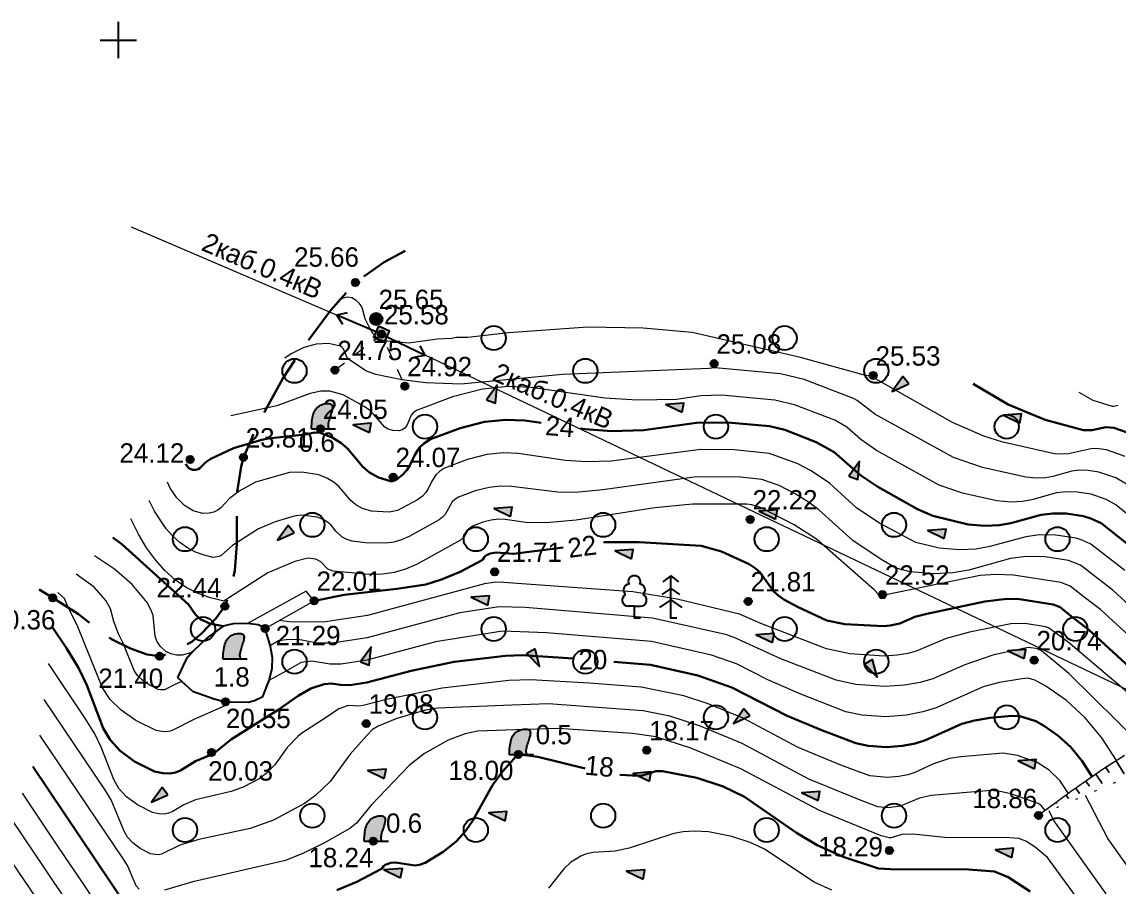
# Model space of a CAD drawing. Header units: feet. Extents: x 4395049 to 4395355, y 4911947 to 4912105.
# Drawn here: x 4395096.02 to 4395141.24, y 4912065.1 to 4912100.75 of the extents above; entities that cross this region are included whole.
import ezdxf
from ezdxf.enums import TextEntityAlignment as Align

# ---------------------------------------------------------------- set-up
doc = ezdxf.new("R2010")
doc.units = ezdxf.units.FT
doc.header["$MEASUREMENT"] = 0
for name, pattern in [('500_84_2_1', [1, 1, 0]), ('g5_01x1', [1, 0.5, -0.5]), ('g5_05x2', [3.5, 2.5, -1]), ('g5_366', [0.85, 0.1, -0.75])]:
    doc.linetypes.add(name, pattern=pattern)
doc.layers.get('0').update_dxf_attribs({"color": 10, "linetype": 'CONTINUOUS', "lineweight": 0})
for name, color, linetype in [('02_Сетка', 7, 'CONTINUOUS'), ('06_Инженерно-технические сооружения', 7, 'CONTINUOUS'), ('07_Объекты электропередачи', 7, 'CONTINUOUS'), ('10_Границы покрытий и угодий', 7, 'CONTINUOUS'), ('12_Рельеф', 7, 'CONTINUOUS'), ('13_Растительность', 7, 'CONTINUOUS'), ('19_Горизонтали', 7, 'CONTINUOUS'), ('61_Отметки высоты поверхности', 7, 'CONTINUOUS')]:
    doc.layers.add(name, color=color, linetype=linetype)
doc.styles.add('LIKE11', font='bm431.shx')
doc.styles.add('LIKE17', font='d431.shx')
doc.styles.add('LIKE36', font='pragmai.shx')
doc.linetypes.add('g5_280_1', pattern='A,0.001,[21,GUGK_2005.shx,S=1,R=180,X=0,Y=0],2', length=2.001)

# ---------------------------------------------------------------- blocks, each defined once
blk = doc.blocks.new('g5_346')
blk.add_hatch(color=0).paths.add_polyline_path([(-0.375, 0), (-0.369, 0.104), (-0.361, 0.21), (-0.353, 0.299), (-0.341, 0.389), (-0.328, 0.465), (-0.313, 0.536), (-0.295, 0.599), (-0.276, 0.655), (-0.253, 0.71), (-0.224, 0.764), (-0.188, 0.818), (-0.144, 0.87), (-0.104, 0.907), (-0.06, 0.94), (-0.01, 0.971), (0.039, 0.993), (0.092, 1.013), (0.153, 1.029), (0.218, 1.041), (0.265, 1.046), (0.312, 1.046), (0.366, 1.041), (0.408, 1.029), (0.443, 1.011), (0.469, 0.986), (0.478, 0.971), (0.49, 0.941), (0.495, 0.904), (0.496, 0.872), (0.492, 0.833), (0.482, 0.774), (0.466, 0.712), (0.449, 0.654), (0.432, 0.601), (0.417, 0.553), (0.396, 0.489), (0.372, 0.417), (0.356, 0.362), (0.343, 0.318), (0.331, 0.269), (0.321, 0.221), (0.316, 0.188), (0.313, 0.153), (0.312, 0.121), (0.314, 0.093), (0.32, 0.067), (0.328, 0.047), (0.338, 0.029), (0.352, 0.015), (0.368, 0.004), (0.375, 0)])
at = {"color": 0}
for points in [[(-0.375, 0), (-0.369, 0.104), (-0.361, 0.21), (-0.353, 0.299), (-0.341, 0.389), (-0.328, 0.465), (-0.313, 0.536), (-0.295, 0.599), (-0.276, 0.655), (-0.253, 0.71), (-0.224, 0.764), (-0.188, 0.818), (-0.144, 0.87), (-0.104, 0.907), (-0.06, 0.94), (-0.01, 0.971), (0.039, 0.993), (0.092, 1.013), (0.153, 1.029), (0.218, 1.041), (0.265, 1.046), (0.312, 1.046), (0.366, 1.041), (0.408, 1.029), (0.443, 1.011), (0.469, 0.986), (0.478, 0.971), (0.49, 0.941), (0.495, 0.904), (0.496, 0.872), (0.492, 0.833), (0.482, 0.774), (0.466, 0.712), (0.449, 0.654), (0.432, 0.601), (0.417, 0.553), (0.396, 0.489), (0.372, 0.417), (0.356, 0.362), (0.343, 0.318), (0.331, 0.269), (0.321, 0.221), (0.316, 0.188), (0.313, 0.153), (0.312, 0.121), (0.314, 0.093), (0.32, 0.067), (0.328, 0.047), (0.338, 0.029), (0.352, 0.015), (0.368, 0.004), (0.375, 0)], [(-0.375, 0), (0.375, 0)], [(0.375, 0), (0.625, 0)]]:
    blk.add_lwpolyline(points, dxfattribs=at)
blk = doc.blocks.new('g5_115_1')
at = {"color": 0}
for points in [[(0, 0), (2, 0)], [(1.647, -0.252), (2, 0), (1.647, 0.252)]]:
    blk.add_lwpolyline(points, dxfattribs=at)
blk = doc.blocks.new('g5_106_2')
h = blk.add_hatch(color=255)
edge = h.paths.add_edge_path()
edge.add_arc((0, 0), 0.113, 0, 360)
at = {"color": 0}
blk.add_circle((0, 0), 0.15, dxfattribs=at)
blk = doc.blocks.new('g5_107_1a')
h = blk.add_hatch(color=0)
edge = h.paths.add_edge_path()
edge.add_arc((0, 0), 0.25, 0, 360)
at = {"color": 0}
blk.add_circle((0, 0), 0.25, dxfattribs=at)
blk = doc.blocks.new('g5_107_1b')
blk.add_hatch(color=0).paths.add_polyline_path([(-0.25, 0.25), (-0.25, -0.25), (0.25, -0.25), (0.25, 0.25)])
at = {"color": 0}
blk.add_lwpolyline([(-0.25, 0.25), (-0.25, -0.25), (0.25, -0.25), (0.25, 0.25)], close=True, dxfattribs=at)
blk = doc.blocks.new('g5_368')
at = {"color": 92}
blk.add_circle((0, 0), 0.5, dxfattribs=at)
blk = doc.blocks.new('g5_348a')
blk.add_hatch(color=0).paths.add_polyline_path([(0.75, 0), (0.649, 0.375), (0, 0)])
at = {"color": 0}
blk.add_lwpolyline([(0.75, 0), (0.649, 0.375), (0, 0)], close=True, dxfattribs=at)
blk = doc.blocks.new('g5_330')
blk.add_hatch(color=0).paths.add_polyline_path([(-0.15, 0, 1), (0.15, 0, 1)])
at = {"color": 0}
blk.add_circle((0, 0), 0.15, dxfattribs=at)
blk = doc.blocks.new('g5_012')
at = {"color": 92}
for points in [[(0, -1.5), (0, 1.5)], [(-1.5, 0), (1.5, 0)]]:
    blk.add_lwpolyline(points, dxfattribs=at)
blk = doc.blocks.new('g5_367_3a')
at = {"color": 92}
for points in [[(0.75, 1.75), (0.426, 1.503)], [(0.75, 1.75), (1.074, 1.503)], [(1, 0), (0.75, 0), (0.75, 1.75)], [(0.75, 1.221), (0.385, 0.973)], [(0.75, 1.221), (1.115, 0.973)], [(-0.75, 0.497), (-1.007, 0.497)], [(-0.75, 0.497), (-0.493, 0.497)], [(-0.5, 0), (-0.75, 0), (-0.75, 0.497)], [(0.75, 0.751), (0.285, 0.443)], [(0.75, 0.751), (1.215, 0.443)]]:
    blk.add_lwpolyline(points, dxfattribs=at)
for centre, start, end in [((-0.947, 1.158), 97.9406, 227.8197), ((-0.75, 1.5), 90, 202.242), ((-0.75, 1.5), 337.758, 90), ((-0.553, 1.158), 312.1803, 82.0594), ((-1.007, 0.747), 115.6346, 270), ((-0.493, 0.747), 270, 64.3654)]:
    blk.add_arc(centre, 0.25, start, end, dxfattribs=at)

msp = doc.modelspace()

# ---------------------------------------------------------------- linework, layer by layer
at = {"layer": '06_Инженерно-технические сооружения', "color": 7, "linetype": 'Continuous', "lineweight": 20, "flags": 128}
msp.add_lwpolyline([(4395108.076, 4912076.87), (4395107.742, 4912077.265), (4395105.32, 4912075.929)], dxfattribs=at)
at = {"layer": '06_Инженерно-технические сооружения', "color": 7, "linetype": 'g5_280_1', "lineweight": 20, "flags": 128}
msp.add_lwpolyline([(4395106.054, 4912075.721), (4395108.076, 4912076.87)], dxfattribs=at)
at = {"layer": '07_Объекты электропередачи', "color": 9, "linetype": 'Continuous', "lineweight": 20, "flags": 128}
msp.add_lwpolyline([(4395100.521, 4912092.298), (4395110.854, 4912087.864), (4395173.279, 4912058.112), (4395201.484, 4912040.953), (4395242.36, 4912021.946)], dxfattribs=at)
at = {"layer": '07_Объекты электропередачи', "color": 7, "linetype": 'g5_01x1', "lineweight": 20, "flags": 128}
msp.add_lwpolyline([(4395108.934, 4912086.387), (4395110.854, 4912087.864), (4395111.814, 4912085.722)], dxfattribs=at)
at = {"layer": '10_Границы покрытий и угодий', "color": 7, "linetype": 'g5_05x2', "lineweight": 30, "flags": 128}
msp.add_lwpolyline([(4395096.728, 4912077.337), (4395097.287, 4912076.991), (4395098.349, 4912076.31), (4395099.711, 4912075.281), (4395100.504, 4912074.897), (4395101.182, 4912074.657), (4395101.7, 4912074.578), (4395102.045, 4912074.675), (4395102.488, 4912074.89), (4395103.023, 4912075.181), (4395103.433, 4912075.521), (4395104.025, 4912076.136), (4395104.393, 4912076.642), (4395104.614, 4912077.25), (4395104.798, 4912078.112), (4395104.889, 4912079.199), (4395104.881, 4912081.273), (4395105.059, 4912082.414), (4395105.154, 4912082.783), (4395105.774, 4912084.2), (4395106.787, 4912086.045), (4395107.497, 4912087.149), (4395108.75, 4912088.841), (4395109.777, 4912089.999), (4395110.97, 4912090.842), (4395111.835, 4912091.308)], dxfattribs=at)
at = {"layer": '12_Рельеф', "color": 250, "linetype": 'Continuous'}
msp.add_lwpolyline([(4395102.441, 4912073.702), (4395103.051, 4912073.135), (4395103.955, 4912072.822), (4395104.418, 4912072.705), (4395105.346, 4912072.685), (4395105.612, 4912072.757), (4395105.961, 4912072.921), (4395106.214, 4912073.582), (4395106.344, 4912074.083), (4395106.356, 4912074.532), (4395106.257, 4912075.041), (4395106.054, 4912075.721), (4395105.894, 4912075.821), (4395105.769, 4912075.871), (4395105.32, 4912075.929), (4395104.739, 4912075.916), (4395104.325, 4912075.816), (4395103.663, 4912075.344), (4395103.067, 4912074.781), (4395102.794, 4912074.466)], close=True, dxfattribs=at)
at = {"layer": '12_Рельеф', "color": 7, "linetype": '500_84_2_1', "lineweight": 20, "ltscale": 0.5, "flags": 128}
msp.add_lwpolyline([(4395150.631, 4912073.089), (4395148.882, 4912072.887), (4395148.122, 4912072.784), (4395147.415, 4912072.673), (4395146.759, 4912072.552), (4395146.15, 4912072.422), (4395145.587, 4912072.281), (4395145.065, 4912072.132), (4395144.583, 4912071.975), (4395144.137, 4912071.812), (4395143.725, 4912071.643), (4395143.343, 4912071.473), (4395142.638, 4912071.126), (4395142.032, 4912070.794), (4395141.509, 4912070.484), (4395140.607, 4912069.907), (4395139.279, 4912068.98), (4395137.966, 4912068.014)], dxfattribs=at)
at = {"layer": '12_Рельеф', "color": 7, "linetype": 'g5_366', "lineweight": 20, "flags": 128}
msp.add_lwpolyline([(4395150.631, 4912073.089), (4395144.836, 4912070.957), (4395137.966, 4912068.014)], dxfattribs=at)
at = {"layer": '12_Рельеф', "color": 7, "linetype": 'Continuous', "lineweight": 20, "ltscale": 0.5, "flags": 128}
msp.add_lwpolyline([(4395141.509, 4912070.484), (4395141.161, 4912070.261), (4395141.501, 4912069.729), (4395141.161, 4912070.261), (4395140.739, 4912069.992), (4395140.874, 4912069.781), (4395140.739, 4912069.992), (4395140.607, 4912069.907), (4395140.326, 4912069.711), (4395140.589, 4912069.334), (4395140.326, 4912069.711), (4395139.916, 4912069.425), (4395140.059, 4912069.22), (4395139.916, 4912069.425), (4395139.506, 4912069.139), (4395139.657, 4912068.922), (4395139.506, 4912069.139), (4395139.279, 4912068.98), (4395139.099, 4912068.848), (4395139.195, 4912068.717), (4395139.099, 4912068.848), (4395138.696, 4912068.551), (4395138.727, 4912068.51), (4395138.696, 4912068.551), (4395138.294, 4912068.255), (4395138.294, 4912068.255), (4395138.294, 4912068.255), (4395137.966, 4912068.014)], dxfattribs=at)
at = {"layer": '19_Горизонтали', "color": 32, "linetype": 'Continuous', "lineweight": 20, "flags": 128}
for points, elevation in [([(4395141.543, 4912082.817), (4395140.76, 4912083.092), (4395140.446, 4912083.14), (4395140.191, 4912083.145), (4395139.202, 4912082.924), (4395138.943, 4912082.912), (4395138.625, 4912082.937), (4395136.485, 4912083.417), (4395135.707, 4912083.657), (4395134.418, 4912084.217), (4395131.145, 4912086.075), (4395131.098, 4912086.109), (4395130.724, 4912086.192), (4395128.143, 4912086.901), (4395123.674, 4912087.932), (4395121.647, 4912088.12), (4395119.364, 4912088.153), (4395116.087, 4912087.918), (4395114.412, 4912087.737), (4395113.948, 4912087.733), (4395113.739, 4912087.694), (4395113.156, 4912087.661), (4395111.975, 4912087.499), (4395110.976, 4912087.591), (4395110.764, 4912087.644), (4395110.657, 4912087.713), (4395110.497, 4912087.89), (4395110.358, 4912088.146), (4395110.184, 4912088.503), (4395110.066, 4912088.918), (4395110.012, 4912089.035), (4395109.93, 4912089.148), (4395109.807, 4912089.257), (4395109.63, 4912089.368), (4395109.449, 4912089.396), (4395109.265, 4912089.356), (4395109.077, 4912089.25)], 25.5), ([(4395141.598, 4912081.677), (4395141.148, 4912081.934), (4395140.447, 4912082.18), (4395140.004, 4912082.248), (4395139.643, 4912082.254), (4395139.342, 4912082.216), (4395138.552, 4912081.997), (4395138.248, 4912081.943), (4395137.883, 4912081.926), (4395137.435, 4912081.962), (4395135.653, 4912082.361), (4395134.449, 4912082.779), (4395131.209, 4912084.573), (4395130.474, 4912085.137), (4395130.33, 4912085.211), (4395128.298, 4912085.994), (4395127.311, 4912086.228), (4395124.614, 4912086.476), (4395124.361, 4912086.453), (4395118.327, 4912086.197), (4395114.138, 4912085.802), (4395112.679, 4912085.863), (4395111.696, 4912085.986), (4395110.619, 4912086.198), (4395110.236, 4912086.348), (4395109.502, 4912086.824), (4395109.403, 4912086.967), (4395109.289, 4912087.26), (4395109.222, 4912087.333), (4395109.163, 4912087.369), (4395108.665, 4912087.478), (4395108.158, 4912087.462), (4395107.645, 4912087.321), (4395107.124, 4912087.056), (4395106.86, 4912086.877)], 25), ([(4395142.199, 4912079.977), (4395141.15, 4912080.824), (4395140.752, 4912081.051), (4395140.134, 4912081.269), (4395139.561, 4912081.356), (4395139.096, 4912081.364), (4395138.706, 4912081.315), (4395137.687, 4912081.031), (4395137.294, 4912080.962), (4395136.823, 4912080.94), (4395136.244, 4912080.987), (4395134.821, 4912081.305), (4395133.86, 4912081.639), (4395131.272, 4912083.072), (4395130.634, 4912083.528), (4395130.057, 4912084.034), (4395129.562, 4912084.314), (4395127.896, 4912084.955), (4395127.086, 4912085.147), (4395124.875, 4912085.351), (4395124.024, 4912085.317), (4395123.018, 4912085.178), (4395121.402, 4912085.141), (4395120.074, 4912085.225), (4395117.033, 4912085.672), (4395116.077, 4912085.708), (4395115.021, 4912085.597), (4395113.786, 4912085.287), (4395112.297, 4912084.724), (4395112.162, 4912084.629), (4395112.073, 4912084.524), (4395111.897, 4912084.093), (4395111.832, 4912084.003), (4395111.73, 4912083.93), (4395111.579, 4912083.876), (4395111.324, 4912083.889), (4395111.132, 4912083.942), (4395110.987, 4912084.027), (4395110.53, 4912084.571), (4395110.364, 4912084.726), (4395110.144, 4912084.877), (4395109.278, 4912085.371), (4395108.718, 4912085.515), (4395108.348, 4912085.523), (4395107.915, 4912085.416), (4395106.54, 4912084.91), (4395104.643, 4912084.505)], 24.5), ([(4395141.247, 4912084.92), (4395141.064, 4912084.884), (4395141.007, 4912084.888), (4395140.222, 4912085.135), (4395139.633, 4912085.465)], 26.5), ([(4395141.518, 4912078.117), (4395141.023, 4912078.497), (4395140.12, 4912079.205), (4395139.762, 4912079.365), (4395139.508, 4912079.445), (4395138.677, 4912079.572), (4395138.001, 4912079.584), (4395137.436, 4912079.512), (4395135.956, 4912079.101), (4395135.386, 4912079), (4395134.703, 4912078.968), (4395133.862, 4912079.036), (4395132.901, 4912079.273), (4395131.399, 4912080.069), (4395130.463, 4912080.696), (4395129.336, 4912081.716), (4395128.578, 4912082.232), (4395128.027, 4912082.518), (4395126.862, 4912082.941), (4395125.398, 4912083.1), (4395124.026, 4912083.107), (4395120.332, 4912082.628), (4395119.295, 4912082.604), (4395118.443, 4912082.658), (4395116.492, 4912082.945), (4395115.878, 4912082.968), (4395115.2, 4912082.897), (4395114.408, 4912082.698), (4395113.452, 4912082.337), (4395113.24, 4912082.199), (4395113.092, 4912082.06), (4395112.916, 4912081.779), (4395112.782, 4912081.489), (4395112.686, 4912081.34), (4395112.546, 4912081.187), (4395112.345, 4912081.03), (4395111.518, 4912080.593), (4395111.174, 4912080.519), (4395110.435, 4912080.564), (4395110.065, 4912080.682), (4395109.79, 4912080.831), (4395109.583, 4912081.002), (4395109.104, 4912081.572), (4395108.901, 4912081.754), (4395108.63, 4912081.918), (4395108.265, 4912082.058), (4395107.563, 4912082.17), (4395107.063, 4912082.166), (4395105.658, 4912081.762), (4395104.981, 4912081.389), (4395104.588, 4912081.092), (4395104.222, 4912080.702), (4395104.096, 4912080.604), (4395103.942, 4912080.528), (4395103.744, 4912080.48), (4395103.486, 4912080.464), (4395103.081, 4912080.584), (4395102.721, 4912080.8), (4395102.408, 4912081.112), (4395102.14, 4912081.52), (4395102.023, 4912081.759)], 23.5), ([(4395143.163, 4912075.34), (4395141.026, 4912077.303), (4395140.435, 4912077.757), (4395139.696, 4912078.337), (4395139.194, 4912078.533), (4395138.234, 4912078.679), (4395137.454, 4912078.694), (4395136.801, 4912078.611), (4395135.091, 4912078.135), (4395134.432, 4912078.019), (4395133.643, 4912077.982), (4395132.671, 4912078.06), (4395132.092, 4912078.219), (4395131.463, 4912078.567), (4395130.296, 4912079.349), (4395128.891, 4912080.62), (4395128.476, 4912080.933), (4395127.946, 4912081.263), (4395127.259, 4912081.62), (4395126.55, 4912081.877), (4395125.66, 4912081.974), (4395123.853, 4912081.984), (4395119.988, 4912081.442), (4395118.989, 4912081.353), (4395118.242, 4912081.336), (4395116.221, 4912081.582), (4395115.779, 4912081.598), (4395115.29, 4912081.547), (4395114.719, 4912081.404), (4395114.03, 4912081.143), (4395113.877, 4912081.044), (4395113.771, 4912080.944), (4395113.477, 4912080.424), (4395113.377, 4912080.314), (4395113.232, 4912080.201), (4395111.995, 4912079.514), (4395111.678, 4912079.38), (4395111.365, 4912079.29), (4395111.031, 4912079.241), (4395110.196, 4912079.261), (4395109.644, 4912079.325), (4395109.398, 4912079.404), (4395109.215, 4912079.503), (4395108.968, 4912079.74), (4395108.759, 4912079.995), (4395108.624, 4912080.116), (4395108.444, 4912080.226), (4395108.202, 4912080.318), (4395107.558, 4912080.4), (4395107.254, 4912080.363), (4395106.468, 4912080.122), (4395105.781, 4912079.837), (4395104.703, 4912079.149), (4395104.236, 4912078.734), (4395104.155, 4912078.694), (4395103.914, 4912078.66), (4395103.538, 4912078.747), (4395103.182, 4912078.878), (4395102.847, 4912079.051), (4395102.532, 4912079.268), (4395102.238, 4912079.528), (4395101.965, 4912079.831), (4395101.481, 4912080.568), (4395101.27, 4912081.001)], 23), ([(4395143.018, 4912074.208), (4395140.534, 4912076.49), (4395139.847, 4912077.017), (4395139.272, 4912077.468), (4395138.881, 4912077.621), (4395136.934, 4912077.926), (4395136.202, 4912077.95), (4395135.556, 4912077.905), (4395131.589, 4912077.093), (4395131.525, 4912077.075), (4395131.379, 4912077.114), (4395131.184, 4912077.314), (4395128.797, 4912079.404), (4395127.884, 4912080.004), (4395126.491, 4912080.722), (4395126.139, 4912080.831), (4395125.921, 4912080.848), (4395123.681, 4912080.861), (4395122.127, 4912080.701), (4395118.885, 4912080.188), (4395117.646, 4912080.078), (4395116.812, 4912080.092), (4395115.95, 4912080.218), (4395115.679, 4912080.229), (4395115.38, 4912080.197), (4395115.03, 4912080.109), (4395114.608, 4912079.95), (4395114.449, 4912079.828), (4395114.269, 4912079.509), (4395114.119, 4912079.373), (4395112.304, 4912078.364), (4395111.838, 4912078.167), (4395111.379, 4912078.035), (4395110.889, 4912077.963), (4395110.33, 4912077.951), (4395108.853, 4912078.087), (4395108.64, 4912078.175), (4395108.347, 4912078.479), (4395108.138, 4912078.579), (4395107.819, 4912078.62), (4395107.279, 4912078.482), (4395106.167, 4912078.021), (4395104.426, 4912076.908), (4395104.368, 4912076.86), (4395104.342, 4912076.857), (4395103.797, 4912076.983), (4395103.283, 4912077.171), (4395102.798, 4912077.422), (4395102.343, 4912077.736), (4395101.918, 4912078.112), (4395101.523, 4912078.551), (4395101.157, 4912079.052), (4395100.822, 4912079.616), (4395100.517, 4912080.243)], 22.5), ([(4395103.027, 4912074.735), (4395102.634, 4912074.631), (4395102.392, 4912074.626), (4395102.165, 4912074.673), (4395101.953, 4912074.772), (4395101.727, 4912074.994), (4395101.589, 4912075.203), (4395101.516, 4912075.404), (4395101.426, 4912076.257), (4395101.342, 4912076.514), (4395101.187, 4912076.8), (4395100.564, 4912077.535), (4395099.839, 4912078.177), (4395099.011, 4912078.726)], 21.5), ([(4395102.615, 4912073.541), (4395102.326, 4912073.417), (4395101.895, 4912073.2), (4395101.742, 4912073.193), (4395101.638, 4912073.213), (4395101.264, 4912073.399), (4395100.989, 4912073.587), (4395100.792, 4912073.783), (4395100.649, 4912073.995), (4395100.196, 4912075.121), (4395100.003, 4912075.505), (4395099.808, 4912076.016), (4395099.672, 4912076.536), (4395099.483, 4912076.883), (4395099.003, 4912077.424), (4395098.258, 4912077.968)], 21), ([(4395141.961, 4912072.803), (4395139.186, 4912075.157), (4395138.672, 4912075.537), (4395138.38, 4912075.754), (4395138.255, 4912075.798), (4395137.415, 4912075.929), (4395136.82, 4912075.92), (4395135.109, 4912075.57), (4395134.151, 4912075.317), (4395132.916, 4912074.79), (4395132.566, 4912074.691), (4395132.135, 4912074.618), (4395131.592, 4912074.577), (4395130.176, 4912074.674), (4395129.208, 4912074.886), (4395126.504, 4912075.929), (4395125.625, 4912076.316), (4395123.046, 4912076.937), (4395121.223, 4912077.235), (4395115.892, 4912077.627), (4395115.577, 4912077.637), (4395115.1, 4912077.563), (4395110.272, 4912076.262), (4395108.45, 4912075.988), (4395107.05, 4912076.006), (4395106.649, 4912076.059)], 21.5), ([(4395104.645, 4912072.7), (4395104.602, 4912072.676), (4395104.367, 4912072.518), (4395103.104, 4912071.976), (4395102.275, 4912071.538), (4395102.138, 4912071.488), (4395101.982, 4912071.464), (4395101.793, 4912071.472), (4395101.56, 4912071.518), (4395100.722, 4912071.935), (4395100.106, 4912072.356), (4395099.663, 4912072.797), (4395099.343, 4912073.27), (4395098.328, 4912075.795), (4395097.896, 4912076.658), (4395097.779, 4912076.967), (4395097.504, 4912077.21)], 20.5), ([(4395142.221, 4912070.897), (4395139.206, 4912073.865), (4395138.084, 4912074.797), (4395137.942, 4912074.886), (4395137.548, 4912074.934), (4395136.869, 4912074.808), (4395136.073, 4912074.629), (4395134.925, 4912074.225), (4395133.6, 4912073.646), (4395133.077, 4912073.499), (4395132.435, 4912073.389), (4395131.626, 4912073.328), (4395130.43, 4912073.41), (4395129.613, 4912073.588), (4395127.331, 4912074.469), (4395125.404, 4912075.358), (4395125.05, 4912075.473), (4395122.036, 4912076.153), (4395116.779, 4912076.587), (4395115.708, 4912076.623), (4395114.091, 4912076.37), (4395110.263, 4912075.339), (4395108.817, 4912075.121), (4395108.216, 4912075.121), (4395107.411, 4912075.265), (4395106.925, 4912075.262), (4395106.599, 4912075.209), (4395106.3, 4912075.042), (4395106.261, 4912075.02)], 21), ([(4395141.179, 4912070.273), (4395140.576, 4912071.217), (4395139.889, 4912072.043), (4395139.118, 4912072.752), (4395138.263, 4912073.343), (4395137.803, 4912073.595), (4395137.532, 4912073.67), (4395137.192, 4912073.641), (4395136.345, 4912073.501), (4395135.674, 4912073.318), (4395133.736, 4912072.456), (4395133.187, 4912072.281), (4395132.512, 4912072.15), (4395131.66, 4912072.079), (4395130.685, 4912072.145), (4395130.018, 4912072.291), (4395128.158, 4912073.009), (4395126.79, 4912073.605), (4395125.499, 4912074.272), (4395124.475, 4912074.63), (4395121.994, 4912075.19), (4395117.666, 4912075.547), (4395115.84, 4912075.608), (4395113.082, 4912075.177), (4395110.253, 4912074.415), (4395109.185, 4912074.254), (4395108.741, 4912074.254), (4395107.982, 4912074.37), (4395107.545, 4912074.319), (4395106.962, 4912073.993), (4395106.363, 4912073.659), (4395106.211, 4912073.574)], 20.5), ([(4395139.199, 4912068.921), (4395138.84, 4912069.448), (4395138.407, 4912069.874), (4395137.902, 4912070.198), (4395137.096, 4912070.482), (4395136.505, 4912070.583), (4395134.754, 4912070.435), (4395134.29, 4912070.359), (4395133.624, 4912070.144), (4395132.863, 4912069.787), (4395132.563, 4912069.691), (4395132.193, 4912069.62), (4395131.727, 4912069.581), (4395130.998, 4912069.652), (4395129.811, 4912070.09), (4395128.039, 4912070.818), (4395125.774, 4912072.02), (4395124.331, 4912072.619), (4395123.324, 4912072.944), (4395121.567, 4912073.311), (4395119.439, 4912073.467), (4395117.005, 4912073.613), (4395116.103, 4912073.579), (4395113.359, 4912073.257), (4395111.064, 4912072.791), (4395110.094, 4912072.542), (4395109.92, 4912072.52), (4395109.51, 4912072.55), (4395109.439, 4912072.539), (4395109.097, 4912072.413), (4395108.575, 4912072.056), (4395107.569, 4912071.407), (4395107.407, 4912071.273), (4395106.96, 4912070.815), (4395106.459, 4912070.106), (4395106.091, 4912069.74), (4395105.809, 4912069.529), (4395105.15, 4912069.176), (4395104.657, 4912069.005), (4395103.174, 4912068.653), (4395102.698, 4912068.449), (4395102.22, 4912068.161), (4395102.065, 4912068.1), (4395101.887, 4912068.069), (4395101.671, 4912068.076), (4395101.404, 4912068.128), (4395100.78, 4912068.446), (4395100.333, 4912068.774), (4395100.021, 4912069.12), (4395099.803, 4912069.49), (4395099.288, 4912070.833), (4395099.024, 4912071.384), (4395098.644, 4912072), (4395097.114, 4912074.276)], 19.5), ([(4395138.24, 4912068.215), (4395138.064, 4912068.427), (4395137.951, 4912068.499), (4395136.821, 4912068.898), (4395136.385, 4912068.995), (4395135.992, 4912069.039), (4395133.535, 4912068.833), (4395133.048, 4912068.729), (4395132.251, 4912068.396), (4395131.761, 4912068.332), (4395131.334, 4912068.373), (4395130.638, 4912068.63), (4395128.483, 4912069.515), (4395125.728, 4912070.978), (4395123.973, 4912071.705), (4395122.749, 4912072.101), (4395121.653, 4912072.329), (4395120.326, 4912072.427), (4395117.75, 4912072.61), (4395116.235, 4912072.564), (4395113.158, 4912072.44), (4395112.67, 4912072.361), (4395111.489, 4912072.008), (4395110.713, 4912071.7), (4395110.483, 4912071.552), (4395110.255, 4912071.312), (4395109.56, 4912070.546), (4395108.741, 4912069.416), (4395108.136, 4912068.84), (4395107.68, 4912068.502), (4395106.395, 4912067.813), (4395105.433, 4912067.479), (4395103.319, 4912067.02), (4395102.538, 4912066.792), (4395101.779, 4912066.414), (4395101.657, 4912066.393), (4395101.51, 4912066.397), (4395101.327, 4912066.432), (4395100.899, 4912066.651), (4395100.593, 4912066.875), (4395100.38, 4912067.112), (4395100.23, 4912067.365), (4395099.697, 4912068.662), (4395099.437, 4912069.084), (4395096.938, 4912072.801)], 19), ([(4395139.492, 4912064.696), (4395138.331, 4912066.271), (4395137.823, 4912066.705), (4395137.443, 4912066.954), (4395137.144, 4912067.062), (4395136.758, 4912067.086), (4395134.076, 4912067.097), (4395132.791, 4912067.246), (4395132.316, 4912067.23), (4395131.875, 4912067.089), (4395131.794, 4912067.083), (4395131.464, 4912067.17), (4395128.926, 4912068.213), (4395125.683, 4912069.935), (4395123.616, 4912070.792), (4395122.173, 4912071.258), (4395121.212, 4912071.387), (4395118.162, 4912071.603), (4395116.367, 4912071.549), (4395114.825, 4912071.487), (4395114.309, 4912071.378), (4395113.6, 4912071.117), (4395112.621, 4912070.57), (4395112.006, 4912070.087), (4395110.425, 4912068.43), (4395109.823, 4912067.692), (4395109.551, 4912067.475), (4395108.508, 4912066.877), (4395107.639, 4912066.45), (4395106.891, 4912066.156), (4395103.063, 4912065.27), (4395101.902, 4912064.931)], 18.5), ([(4395100.853, 4912064.976), (4395100.738, 4912065.104), (4395100.37, 4912065.94), (4395100.23, 4912066.167), (4395096.761, 4912071.327)], 18.5), ([(4395099.491, 4912063.792), (4395098.515, 4912065.243), (4395097.53, 4912066.709), (4395096.536, 4912068.188), (4395096.035, 4912068.932)], 17.5), ([(4395142.392, 4912064.854), (4395140.817, 4912067.06), (4395139.894, 4912068.84)], 19.5), ([(4395140.754, 4912064.784), (4395138.599, 4912067.802), (4395138.394, 4912068.197)], 19), ([(4395097.852, 4912064.494), (4395096.958, 4912065.823), (4395096.056, 4912067.164), (4395095.602, 4912067.839)], 17), ([(4395129.427, 4912064.925), (4395128.698, 4912065.259), (4395126.654, 4912066.614), (4395126.061, 4912066.902), (4395125.313, 4912067.148), (4395124.352, 4912067.339), (4395123.766, 4912067.361), (4395123.296, 4912067.336), (4395122.909, 4912067.272), (4395121.071, 4912066.66), (4395120.492, 4912066.537), (4395119.574, 4912066.484), (4395119.269, 4912066.417), (4395119.071, 4912066.336), (4395118.646, 4912066.066), (4395118.391, 4912065.822), (4395117.749, 4912065.006)], 17.5), ([(4395106.443, 4912056.126), (4395105.632, 4912056.029), (4395104.853, 4912056.04), (4395104.105, 4912056.157), (4395103.388, 4912056.381), (4395103.042, 4912056.533), (4395102.283, 4912057.043), (4395101.736, 4912057.531), (4395101.346, 4912058.006), (4395100.186, 4912060.014), (4395099.709, 4912060.598), (4395099.043, 4912061.238), (4395098.769, 4912061.392), (4395097.982, 4912062.563), (4395097.188, 4912063.744), (4395096.386, 4912064.937), (4395095.577, 4912066.14), (4395095.169, 4912066.747)], 16.5)]:
    msp.add_lwpolyline(points, dxfattribs=dict(at, elevation=elevation))
at = {"layer": '19_Горизонтали', "color": 32, "linetype": 'Continuous', "lineweight": 30, "flags": 128}
for points, elevation in [([(4395141.938, 4912083.7), (4395141.073, 4912084.004), (4395140.738, 4912084.035), (4395140.156, 4912083.905), (4395139.816, 4912083.913), (4395138.233, 4912084.331), (4395136.715, 4912084.968), (4395135.262, 4912085.823)], 26), ([(4395117.442, 4912084.209), (4395116.762, 4912084.309), (4395115.978, 4912084.338), (4395115.11, 4912084.247), (4395114.097, 4912083.993), (4395112.875, 4912083.531), (4395112.604, 4912083.354), (4395112.414, 4912083.177), (4395112.284, 4912082.998), (4395112.017, 4912082.446), (4395111.894, 4912082.255), (4395111.715, 4912082.059), (4395111.459, 4912081.859), (4395111.316, 4912081.797), (4395111.226, 4912081.802), (4395110.731, 4912081.96), (4395110.364, 4912082.159), (4395110.089, 4912082.388), (4395109.449, 4912083.148), (4395109.177, 4912083.391), (4395108.816, 4912083.611), (4395108.329, 4912083.797), (4395108.097, 4912083.815), (4395107.698, 4912083.726), (4395106.174, 4912083.562), (4395105.911, 4912083.505), (4395104.744, 4912083.16), (4395103.807, 4912082.731), (4395103.604, 4912082.593), (4395103.36, 4912082.343), (4395103.285, 4912082.303), (4395103.187, 4912082.277), (4395103.058, 4912082.268), (4395102.911, 4912082.333), (4395102.799, 4912082.471), (4395102.776, 4912082.517)], 24), ([(4395141.611, 4912079.237), (4395140.545, 4912080.073), (4395140.121, 4912080.262), (4395139.821, 4912080.357), (4395139.119, 4912080.464), (4395138.549, 4912080.474), (4395138.071, 4912080.414), (4395136.822, 4912080.066), (4395136.34, 4912079.981), (4395135.763, 4912079.954), (4395135.053, 4912080.011), (4395133.602, 4912080.369), (4395132.962, 4912080.647), (4395131.336, 4912081.57), (4395130.63, 4912082.043), (4395129.53, 4912083), (4395128.794, 4912083.416), (4395127.494, 4912083.916), (4395126.862, 4912084.066), (4395125.137, 4912084.225), (4395123.853, 4912084.204), (4395121.675, 4912083.903), (4395120.349, 4912083.872), (4395119.258, 4912083.942), (4395119.067, 4912083.97)], 24), ([(4395104.325, 4912075.816), (4395103.763, 4912075.933), (4395103.362, 4912076.13), (4395103.16, 4912076.319), (4395102.891, 4912076.716), (4395100.133, 4912079.199), (4395099.764, 4912079.484)], 22), ([(4395118.346, 4912079.063), (4395116.304, 4912078.804), (4395115.58, 4912078.859), (4395115.341, 4912078.815), (4395115.185, 4912078.756), (4395115.11, 4912078.688), (4395115.038, 4912078.569), (4395115.006, 4912078.544), (4395114.095, 4912078.064), (4395113.335, 4912077.741), (4395112.677, 4912077.539), (4395111.486, 4912077.358), (4395109.309, 4912077.118), (4395108.292, 4912076.904), (4395108.082, 4912076.855), (4395108.051, 4912076.856)], 22), ([(4395142.872, 4912073.076), (4395140.042, 4912075.676), (4395139.26, 4912076.277), (4395138.848, 4912076.6), (4395138.568, 4912076.71), (4395137.174, 4912076.928), (4395136.651, 4912076.945), (4395135.745, 4912076.84), (4395133.349, 4912076.331), (4395132.861, 4912076.203), (4395132.233, 4912075.935), (4395131.835, 4912075.847), (4395131.559, 4912075.826), (4395129.964, 4912075.904), (4395129.233, 4912076.06), (4395128.014, 4912076.614), (4395127.451, 4912076.917), (4395127.203, 4912077.094), (4395127.023, 4912077.262), (4395126.458, 4912078.052), (4395126.275, 4912078.214), (4395126.022, 4912078.383), (4395124.882, 4912078.895), (4395124.04, 4912079.133), (4395121.49, 4912079.286), (4395120.085, 4912079.284), (4395120.017, 4912079.275)], 22), ([(4395118.789, 4912074.487), (4395118.552, 4912074.507), (4395116.669, 4912074.62), (4395115.972, 4912074.593), (4395113.849, 4912074.345), (4395112.073, 4912073.984), (4395110.244, 4912073.491), (4395109.553, 4912073.387), (4395109.158, 4912073.402), (4395108.775, 4912073.462), (4395108.492, 4912073.429), (4395107.935, 4912073.244), (4395107.42, 4912072.948), (4395106.588, 4912072.366), (4395104.667, 4912071.165), (4395104.015, 4912070.64), (4395103.937, 4912070.556), (4395103.81, 4912070.513), (4395103.184, 4912070.245), (4395102.555, 4912069.867), (4395102.35, 4912069.787), (4395102.116, 4912069.746), (4395101.833, 4912069.755), (4395101.482, 4912069.823), (4395100.661, 4912070.242), (4395100.073, 4912070.673), (4395099.663, 4912071.128), (4395099.375, 4912071.615), (4395098.698, 4912073.382), (4395098.351, 4912074.107), (4395097.851, 4912074.917), (4395097.291, 4912075.75)], 20), ([(4395140.178, 4912069.608), (4395139.763, 4912070.258), (4395139.29, 4912070.827), (4395138.759, 4912071.315), (4395138.169, 4912071.723), (4395137.853, 4912071.896), (4395137.186, 4912072.107), (4395136.856, 4912072.127), (4395135.973, 4912072.038), (4395135.318, 4912071.93), (4395134.798, 4912071.788), (4395133.3, 4912071.122), (4395132.875, 4912070.986), (4395132.353, 4912070.885), (4395131.693, 4912070.83), (4395130.939, 4912070.881), (4395130.424, 4912070.994), (4395128.984, 4912071.55), (4395127.595, 4912072.12), (4395125.313, 4912073.293), (4395123.899, 4912073.787), (4395121.951, 4912074.226), (4395120.442, 4912074.351)], 20), ([(4395119.256, 4912069.944), (4395117.302, 4912070.427), (4395116.565, 4912070.532), (4395116.498, 4912070.535), (4395116.486, 4912070.533), (4395116.446, 4912070.498), (4395115.86, 4912069.844), (4395115.436, 4912069.261), (4395114.615, 4912067.802), (4395114.32, 4912067.369), (4395113.93, 4912066.942), (4395113.393, 4912066.508), (4395112.657, 4912066.052), (4395112.425, 4912065.973), (4395112.229, 4912065.946), (4395111.43, 4912066.075), (4395111.233, 4912066.051), (4395110.999, 4912065.975), (4395110.93, 4912065.917), (4395110.861, 4912065.813), (4395110.831, 4912065.791), (4395109.842, 4912065.274), (4395109.016, 4912064.925)], 18), ([(4395101.022, 4912063.251), (4395096.468, 4912070.025)], 18), ([(4395137.623, 4912064.872), (4395136.711, 4912065.47), (4395136.139, 4912065.703), (4395135.066, 4912065.788), (4395131.855, 4912065.801), (4395131.36, 4912065.826), (4395131.276, 4912065.845), (4395129.901, 4912066.3), (4395128.83, 4912066.79), (4395127.977, 4912067.3), (4395125.829, 4912068.781), (4395124.957, 4912069.204), (4395123.859, 4912069.564), (4395122.447, 4912069.845), (4395122.179, 4912069.836), (4395121.612, 4912069.653), (4395121.463, 4912069.64), (4395120.687, 4912069.692)], 18)]:
    msp.add_lwpolyline(points, dxfattribs=dict(at, elevation=elevation))

# ---------------------------------------------------------------- block references
at = {"layer": '02_Сетка', "linetype": 'Continuous', "lineweight": 20, "xscale": 0.5, "yscale": 0.5, "zscale": 0.5}
msp.add_blockref('g5_012', (4395100, 4912100), dxfattribs=at)
at = {"layer": '07_Объекты электропередачи', "color": 7, "linetype": 'Continuous', "lineweight": 20}
for name, rotation in [('g5_115_1', 156.7709281686357), ('g5_107_1b', 335.6443138111215), ('g5_115_1', 334.5176994507252)]:
    msp.add_blockref(name, (4395110.854, 4912087.864), dxfattribs=dict(at, rotation=rotation))
for name, p in [('g5_107_1a', (4395110.638, 4912088.492, 25.647)), ('g5_106_2', (4395108.934, 4912086.387, 24.754)), ('g5_106_2', (4395111.814, 4912085.722, 24.918))]:
    msp.add_blockref(name, p, dxfattribs=at)
at = {"layer": '12_Рельеф', "color": 7, "lineweight": 20}
for p, rotation in [((4395131.925, 4912085.507), 24.27982116966568), ((4395115.629, 4912085.768), 234.2798211696657), ((4395122.586, 4912084.969), 334.2798211696657), ((4395109.68, 4912084.133), 334.2798211696657), ((4395136.51, 4912084.528), 334.2798211696657), ((4395130.578, 4912082.618), 234.2798211696657), ((4395115.5, 4912080.674), 334.2798211696657), ((4395126.44, 4912080.56), 334.2798211696657), ((4395106.568, 4912079.366), 24.27982116966568), ((4395133.398, 4912079.762), 334.2798211696657), ((4395120.491, 4912078.925), 334.2798211696657), ((4395114.559, 4912077.015), 334.2798211696657), ((4395126.311, 4912075.466), 334.2798211696657), ((4395136.69, 4912074.808), 334.2798211696657), ((4395110.421, 4912074.957), 234.2798211696657), ((4395117.379, 4912074.158), 104.2798211696657), ((4395131.302, 4912073.717), 104.2798211696657), ((4395125.37, 4912071.807), 24.27982116966568), ((4395137.123, 4912070.259), 334.2798211696657), ((4395110.293, 4912069.863), 334.2798211696657), ((4395121.232, 4912069.749), 334.2798211696657), ((4395101.36, 4912068.555), 24.27982116966568), ((4395128.19, 4912068.95), 334.2798211696657), ((4395115.283, 4912068.114), 334.2798211696657), ((4395136.181, 4912066.599), 334.2798211696657), ((4395110.966, 4912065.769), 334.2798211696657), ((4395120.967, 4912065.714), 334.2798211696657)]:
    msp.add_blockref('g5_348a', p, dxfattribs=dict(at, rotation=rotation))
at = {"layer": '12_Рельеф', "color": 7, "linetype": 'Continuous', "lineweight": 20}
for p in [(4395108.335, 4912083.961, 24.047), (4395104.688, 4912074.475, 20.546), (4395116.499, 4912070.53, 17.998), (4395110.513, 4912066.948, 18.243)]:
    msp.add_blockref('g5_346', p, dxfattribs=at)
at = {"layer": '13_Растительность', "color": 7, "linetype": 'Continuous', "lineweight": 20}
for p in [(4395115.485, 4912087.705), (4395127.485, 4912087.705), (4395107.265, 4912086.355), (4395119.265, 4912086.355), (4395131.265, 4912086.355), (4395112.65, 4912084.055), (4395124.65, 4912084.055), (4395136.65, 4912084.055), (4395108, 4912080), (4395120, 4912080), (4395132, 4912080), (4395102.745, 4912079.41), (4395114.745, 4912079.41), (4395126.745, 4912079.41), (4395138.745, 4912079.41), (4395103.485, 4912075.705), (4395115.485, 4912075.705), (4395127.485, 4912075.705), (4395139.485, 4912075.705), (4395107.265, 4912074.355), (4395119.265, 4912074.355), (4395131.265, 4912074.355), (4395112.65, 4912072.055), (4395124.65, 4912072.055), (4395136.65, 4912072.055), (4395108, 4912068), (4395120, 4912068), (4395132, 4912068), (4395102.745, 4912067.41), (4395114.745, 4912067.41), (4395126.745, 4912067.41), (4395138.745, 4912067.41)]:
    msp.add_blockref('g5_368', p, dxfattribs=at)
at = {"layer": '13_Растительность', "color": 92, "linetype": 'Continuous', "lineweight": 20}
msp.add_blockref('g5_367_3a', (4395122.036, 4912076.153, 21), dxfattribs=at)
at = {"layer": '61_Отметки высоты поверхности', "color": 7, "linetype": 'Continuous', "lineweight": 20}
for p in [(4395109.777, 4912089.999, 25.658), (4395110.638, 4912088.492, 25.647), (4395110.854, 4912087.864, 25.585), (4395124.573, 4912086.654, 25.079), (4395108.934, 4912086.387, 24.754), (4395131.141, 4912086.16, 25.529), (4395111.814, 4912085.722, 24.918), (4395108.335, 4912083.961, 24.047), (4395102.956, 4912082.698, 24.119), (4395105.154, 4912082.783, 23.811), (4395111.336, 4912081.974, 24.069), (4395126.066, 4912080.225, 22.223), (4395115.522, 4912078.061, 21.709), (4395131.524, 4912077.121, 22.518), (4395097.287, 4912076.991, 20.356), (4395104.393, 4912076.642, 22.441), (4395108.076, 4912076.87, 22.009), (4395125.986, 4912076.844, 21.813), (4395106.054, 4912075.721, 21.288), (4395101.7, 4912074.578, 21.402), (4395137.78, 4912074.414, 20.741), (4395104.418, 4912072.705, 20.546), (4395110.226, 4912071.799, 19.084), (4395103.842, 4912070.608, 20.025), (4395116.499, 4912070.53, 17.998), (4395121.795, 4912070.703, 18.171), (4395137.966, 4912068.014, 18.857), (4395110.513, 4912066.948, 18.243), (4395131.808, 4912066.563, 18.292)]:
    msp.add_blockref('g5_330', p, dxfattribs=at)

# ---------------------------------------------------------------- texts
at = {"layer": '07_Объекты электропередачи', "color": 7, "linetype": 'Continuous', "lineweight": 5, "style": 'LIKE11'}
for p in [(4395103.375, 4912091.35), (4395115.375, 4912085.982)]:
    msp.add_text('2каб.0.4кВ', height=0.8, rotation=336.7805, dxfattribs=at).set_placement(p)
at = {"layer": '12_Рельеф', "color": 7, "lineweight": 5, "style": 'LIKE11'}
for s, p in [('0.6', (4395107.442, 4912083.413, 24.047)), ('1.8', (4395103.93, 4912073.729, 20.546)), ('0.5', (4395117.216, 4912071.348, 17.998)), ('0.6', (4395111.04, 4912067.695, 18.243))]:
    msp.add_text(s, height=0.8, dxfattribs=at).set_placement(p, align=Align.MIDDLE_LEFT)
at = {"layer": '19_Горизонтали', "color": 32, "linetype": 'Continuous', "lineweight": 5, "style": 'LIKE36'}
for s, rotation, p in [('24', 355.2923, (4395117.59, 4912083.71, 30)), ('22', 7.3799, (4395118.592, 4912078.635, 6)), ('20', 1.0015, (4395118.986, 4912074.027, 6)), ('18', 354.7842, (4395119.214, 4912069.698, 6))]:
    msp.add_text(s, height=0.8, rotation=rotation, dxfattribs=at).set_placement(p)
at = {"layer": '61_Отметки высоты поверхности', "color": 7, "lineweight": 5, "style": 'LIKE17'}
for s, p in [('25.66', (4395107.247, 4912091.051, 25.658)), ('25.65', (4395110.736, 4912089.302, 25.647)), ('25.58', (4395110.952, 4912088.673, 25.585)), ('25.08', (4395124.671, 4912087.463, 25.079)), ('24.75', (4395109.032, 4912087.196, 24.754)), ('25.53', (4395131.239, 4912086.97, 25.529)), ('24.92', (4395111.912, 4912086.531, 24.918)), ('24.05', (4395108.433, 4912084.771, 24.047)), ('23.81', (4395105.252, 4912083.592, 23.811)), ('24.12', (4395100.042, 4912082.967, 24.119)), ('24.07', (4395111.434, 4912082.783, 24.069)), ('22.22', (4395126.164, 4912081.035, 22.223)), ('21.71', (4395115.62, 4912078.871, 21.709)), ('22.52', (4395131.622, 4912077.93, 22.518)), ('22.44', (4395101.571, 4912077.408, 22.441)), ('22.01', (4395108.174, 4912077.679, 22.009)), ('21.81', (4395126.084, 4912077.654, 21.813)), ('20.36', (4395094.722, 4912076.085, 20.356)), ('21.29', (4395106.487, 4912075.434, 21.288)), ('20.74', (4395137.878, 4912075.224, 20.741)), ('21.40', (4395099.169, 4912073.674, 21.402)), ('19.08', (4395110.324, 4912072.609, 19.084)), ('20.55', (4395104.433, 4912072.014, 20.546)), ('18.17', (4395121.893, 4912071.513, 18.171)), ('20.03', (4395103.702, 4912069.849, 20.025)), ('18.00', (4395113.618, 4912069.869, 17.998)), ('18.86', (4395135.226, 4912068.713, 18.857)), ('18.29', (4395128.865, 4912066.721, 18.292)), ('18.24', (4395107.841, 4912066.274, 18.243))]:
    msp.add_text(s, height=0.8, dxfattribs=at).set_placement(p, align=Align.MIDDLE_LEFT)

doc.saveas('drawing.dxf')
